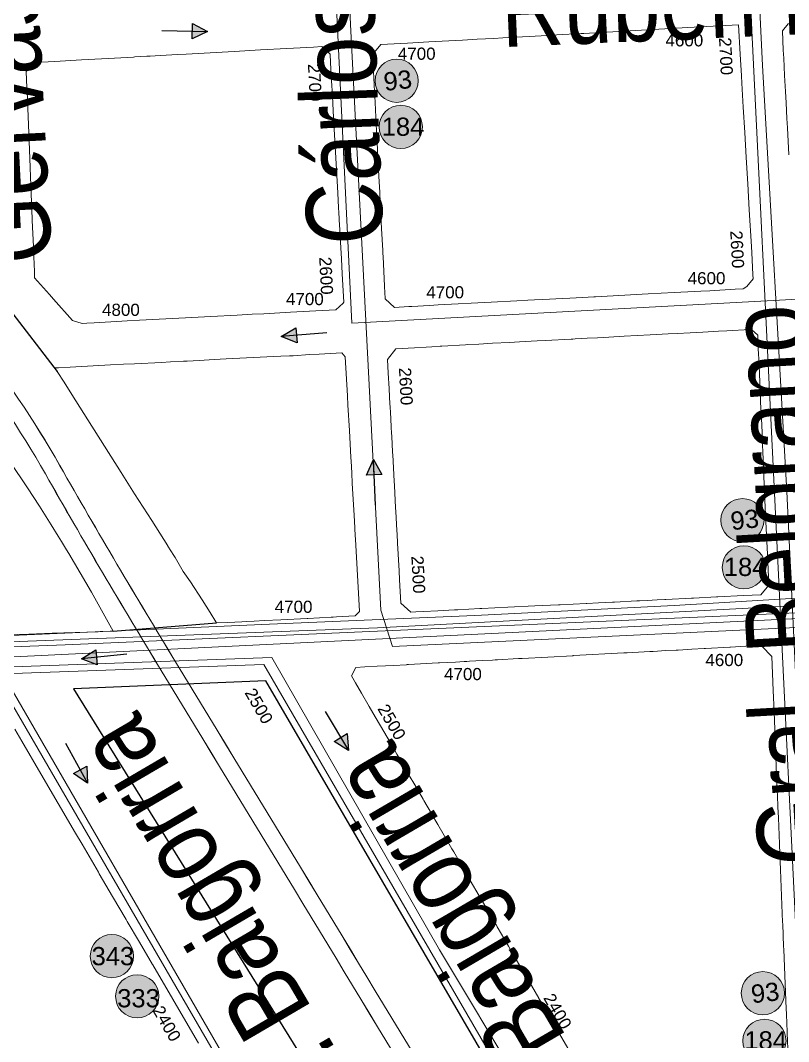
# Model space of a CAD drawing. Header units: millimetres. Extents: x 11558 to 23675, y 49449 to 61482.
# Drawn here: x 15915.2 to 16168, y 56111.9 to 56448 of the extents above; entities that cross this region are included whole.
import ezdxf

# ---------------------------------------------------------------- set-up
doc = ezdxf.new("R2010")
doc.units = ezdxf.units.MM
for name, color, linetype in [('0. plano base - nombres calles', 22, 'Continuous'), ('0. Plano Base - PLANO', 254, 'Continuous'), ('0. Plano base - sentido calles', 253, 'Continuous'), ('0. vias del tren', 252, 'VÍAS'), ('7. puesta en valor CC la lucila', 212, 'Continuous'), ('Linea 343 IDA', 55, 'Continuous'), ('Linea 343 REGRESO', 125, 'Continuous'), ('numeración', 7, 'Continuous')]:
    doc.layers.add(name, color=color, linetype=linetype)
for name, color, linetype, true_color in [('Linea 130 IDA', 7, 'Continuous', 0x26921c), ('Linea 130 REGRESO', 7, 'Continuous', 0x7a5c00), ('Linea 184 IDA', 7, 'Continuous', 0x3d3d3d), ('Linea 184 REGRESO', 7, 'Continuous', 0x18f75b), ('Linea 41 Munro', 7, 'Continuous', 0xa3a300), ('Linea 41 San Cristobal', 7, 'Continuous', 0xe67300), ('Linea 707 - ex333', 7, 'Continuous', 0xad002b), ('Linea 93 IDA', 7, 'Continuous', 0x0f8a48), ('Linea 93 VUELTA', 7, 'Continuous', 0xfecc66)]:
    doc.layers.add(name, color=color, linetype=linetype, true_color=true_color)
doc.layers.get('7. puesta en valor CC la lucila').off()
doc.styles.get("Standard").update_dxf_attribs({"font": 'arial.ttf'})
doc.linetypes.add('VÍAS', pattern='A,0.15,[130,ltypeshp.shx,S=0.25,R=0,X=0,Y=0],0.15', length=0.3)

# ---------------------------------------------------------------- blocks, each defined once
blk = doc.blocks.new('MANZANAS')
at = {"layer": '0. Plano Base - PLANO', "color": 0, "linetype": 'VÍAS', "lineweight": 5, "ltscale": 4}
for points in [[(5633392.19, 6179345.26), (5633766.17, 6178972.83), (5633911.62, 6178827.98, 0.101414), (5634043.46, 6178741.38, 0.02134), (5634208.17, 6178683.79), (5634894.89, 6178561.57), (5635134.9, 6178519.11), (5635207, 6178505.64), (5635242.16, 6178496.03, -0.077062), (5635335.8, 6178454.16, 0.007448), (5635399.31, 6178414.39, -0.001689), (5635687.6, 6178238.47), (5636190.29, 6177920.23), (5636600.65, 6177660.36)], [(5633388.52, 6179341.14), (5633762.29, 6178968.93), (5633907.74, 6178824.08, 0.101414), (5634041.43, 6178736.27, 0.02138), (5634206.89, 6178678.43), (5634893.93, 6178556.15), (5635133.92, 6178513.7), (5635205.77, 6178500.27), (5635240.71, 6178490.73, -0.077062), (5635332.82, 6178449.54, 0.007448), (5635396.46, 6178409.69, -0.001689), (5635684.68, 6178233.8), (5636187.35, 6177915.58), (5636597.71, 6177655.71)]]:
    blk.add_lwpolyline(points, format="xyb", dxfattribs=at)
at = {"layer": '0. Plano Base - PLANO', "color": 0, "linetype": 'Continuous', "lineweight": 5}
for points in [[(5635501.48, 6178655.53), (5635496.98, 6178663.15), (5635495.41, 6178665.84), (5635492.77, 6178670.33), (5635490.88, 6178673.56), (5635488.2, 6178678.09), (5635485.35, 6178682.97), (5635483.96, 6178685.28), (5635480.79, 6178690.74), (5635481.46, 6178693.7), (5635486.95, 6178696.98)], [(5635572.47, 6178361.08), (5635569.14, 6178363.19), (5635567.54, 6178364.21), (5635564.4, 6178366.21), (5635564.05, 6178366.43), (5635559.52, 6178369.22), (5635557.2, 6178370.77), (5635556.51, 6178371.21), (5635556.41, 6178371.27), (5635548.3, 6178376.42), (5635544.76, 6178378.66), (5635540.63, 6178381.28), (5635539.75, 6178381.84), (5635535.86, 6178384.31), (5635533.45, 6178385.84), (5635532.8, 6178386.25), (5635532.33, 6178386.54), (5635525.3, 6178391), (5635524.78, 6178391.33), (5635517.28, 6178396.09), (5635516.45, 6178396.61), (5635509.4, 6178401.09), (5635508.42, 6178401.71), (5635500.63, 6178406.65), (5635497.21, 6178408.82), (5635497.05, 6178408.92), (5635492.85, 6178411.58), (5635492.45, 6178411.84), (5635488.38, 6178414.42), (5635484.3, 6178417.01), (5635483.96, 6178417.23), (5635479.62, 6178419.98), (5635478, 6178421), (5635476.2, 6178422.15), (5635475.15, 6178422.82), (5635474.98, 6178422.92), (5635474.92, 6178422.96), (5635466.56, 6178428.26), (5635465.99, 6178428.63), (5635462.64, 6178430.75), (5635458.36, 6178433.46), (5635455.02, 6178435.58), (5635452.81, 6178436.98), (5635452.81, 6178440.11), (5635455.38, 6178441.62), (5635458.93, 6178443.72), (5635463.65, 6178446.5), (5635467.11, 6178448.55), (5635467.22, 6178448.61), (5635467.44, 6178448.74), (5635467.82, 6178448.97), (5635476.22, 6178453.92), (5635476.57, 6178454.13), (5635481.15, 6178456.83), (5635483.62, 6178458.29), (5635484.34, 6178458.72), (5635485.08, 6178459.15), (5635488.69, 6178461.28), (5635491.61, 6178463.01), (5635492.33, 6178463.43), (5635493.02, 6178463.84), (5635499.03, 6178467.39), (5635499.72, 6178467.8), (5635500, 6178467.96), (5635507.31, 6178472.27), (5635514.4, 6178476.46), (5635514.54, 6178476.54), (5635514.62, 6178476.59), (5635528.88, 6178485), (5635529.41, 6178485.31), (5635529.5, 6178485.37), (5635529.84, 6178485.57), (5635536.31, 6178489.39), (5635536.72, 6178489.63), (5635537.19, 6178489.91), (5635540.82, 6178492.05), (5635543.78, 6178493.8), (5635544.32, 6178494.11), (5635548.19, 6178496.4), (5635551.71, 6178498.48), (5635551.94, 6178498.61), (5635552.03, 6178498.66), (5635558.98, 6178502.77), (5635559.19, 6178502.89), (5635563.54, 6178505.46), (5635567.77, 6178507.9), (5635568.12, 6178507.89), (5635572.66, 6178506.4), (5635578.22, 6178496.68), (5635581.7, 6178490.59), (5635585.99, 6178483.09), (5635589.43, 6178477.08), (5635590.19, 6178475.75), (5635590.34, 6178475.5), (5635590.71, 6178474.85), (5635594.34, 6178468.5), (5635594.62, 6178468.02), (5635595.41, 6178466.65), (5635597.22, 6178463.48), (5635599.03, 6178460.32), (5635603.29, 6178452.88), (5635603.31, 6178452.83), (5635603.48, 6178452.53), (5635607.53, 6178445.46), (5635611.8, 6178438), (5635611.87, 6178437.88), (5635616.12, 6178430.46), (5635616.44, 6178429.9), (5635620.12, 6178423.47), (5635620.53, 6178422.74), (5635624.84, 6178415.21), (5635628.92, 6178408.08), (5635629.08, 6178407.81), (5635631.23, 6178404.06), (5635634.05, 6178399.13), (5635634.28, 6178398.73), (5635638.08, 6178392.07)], [(5635320.53, 6178447.74), (5635329.66, 6178442.77), (5635335.98, 6178439.22), (5635342.25, 6178435.57), (5635345.99, 6178433.34), (5635347.79, 6178432.27), (5635350.5, 6178430.62), (5635351.79, 6178429.83), (5635364.21, 6178422), (5635376.42, 6178413.87), (5635372.75, 6178411.8), (5635372.15, 6178411.46), (5635365.57, 6178407.75), (5635358.97, 6178404.03), (5635352.3, 6178400.27), (5635345.57, 6178396.47)], [(5635362.58, 6178370.33), (5635366.43, 6178367.91), (5635377.02, 6178361.24), (5635396.13, 6178349.21), (5635399.69, 6178346.97), (5635408.76, 6178341.25), (5635409.23, 6178340.95), (5635416.56, 6178336.34), (5635423.99, 6178331.66), (5635424.63, 6178331.26), (5635431.3, 6178327.06), (5635438.55, 6178322.49), (5635438.68, 6178322.41), (5635449.76, 6178315.43), (5635458.23, 6178310.1), (5635463.93, 6178306.51)]]:
    blk.add_lwpolyline(points, dxfattribs=at)
for points in [[(5635413.53, 6178553.54), (5635409.47, 6178551.15), (5635405.43, 6178552.27), (5635405.4, 6178552.32), (5635403.4, 6178555.73), (5635403.31, 6178555.88), (5635399.7, 6178562.04), (5635399.51, 6178562.38), (5635397.68, 6178565.5), (5635397.51, 6178565.79), (5635397.41, 6178565.96), (5635393.75, 6178572.2), (5635389.47, 6178579.52), (5635387.76, 6178582.44), (5635385.03, 6178587.09), (5635380.73, 6178594.44), (5635378.04, 6178599.03), (5635377.59, 6178599.8), (5635376.26, 6178602.07), (5635374.02, 6178605.89), (5635372.71, 6178608.13), (5635370.92, 6178611.17), (5635367.58, 6178616.88), (5635364.71, 6178621.79), (5635365.65, 6178625.83), (5635373.23, 6178630.32), (5635379.2, 6178633.86), (5635383.04, 6178636.13), (5635388.82, 6178639.56), (5635392.99, 6178642.02), (5635397.63, 6178644.78), (5635400.26, 6178646.3), (5635407.68, 6178650.72), (5635411.06, 6178652.73), (5635414.67, 6178654.86), (5635415.54, 6178655.38), (5635422.39, 6178659.44), (5635423.17, 6178659.9), (5635452.69, 6178677.39), (5635456.27, 6178679.51), (5635467.03, 6178685.88), (5635471.99, 6178677.55), (5635475.68, 6178671.46), (5635476.87, 6178669.35), (5635480.93, 6178662.54), (5635485.19, 6178655.39), (5635489.42, 6178648.31), (5635493.89, 6178640.89), (5635498.25, 6178633.48), (5635504.47, 6178623.03), (5635505.52, 6178621.28), (5635509.2, 6178615.09), (5635509.88, 6178613.95), (5635509.2, 6178610.65), (5635508.49, 6178609.47), (5635506.21, 6178608.12), (5635499.04, 6178603.87), (5635496.45, 6178602.34), (5635494.71, 6178601.32), (5635488.9, 6178597.9), (5635481.49, 6178593.54), (5635466.6, 6178584.78), (5635466.12, 6178584.49), (5635462.83, 6178582.56), (5635459.32, 6178580.49), (5635457.18, 6178579.23), (5635451.59, 6178575.94), (5635449.23, 6178574.55), (5635447.31, 6178573.42), (5635444.23, 6178571.61), (5635436.91, 6178567.3), (5635421.86, 6178558.52), (5635419.41, 6178557), (5635414.38, 6178554.04)], [(5635320.71, 6178499.1), (5635317.44, 6178498.52), (5635308.66, 6178501.84), (5635306.79, 6178502.55), (5635299.94, 6178505.14), (5635298.87, 6178507.02), (5635296.49, 6178511.17), (5635294.78, 6178514.17), (5635290.55, 6178521.57), (5635288.61, 6178524.95), (5635286.29, 6178529), (5635285.9, 6178529.69), (5635283.46, 6178533.96), (5635281.84, 6178536.79), (5635277.62, 6178544.17), (5635272.17, 6178553.7), (5635270.49, 6178556.63), (5635268.84, 6178559.5), (5635266.19, 6178564.15), (5635267.27, 6178568.08), (5635272.97, 6178571.46), (5635280.55, 6178575.95), (5635288.09, 6178580.42), (5635288.14, 6178580.45), (5635295.28, 6178584.68), (5635295.65, 6178584.89), (5635299.06, 6178586.92), (5635299.96, 6178587.45), (5635302.81, 6178589.14), (5635307.87, 6178592.13), (5635310.24, 6178593.57), (5635323.86, 6178601.6), (5635331.27, 6178605.99), (5635338.8, 6178610.46), (5635346.37, 6178614.93), (5635348.66, 6178616.29), (5635352.22, 6178615.34), (5635352.27, 6178615.25), (5635356.03, 6178608.91), (5635357.51, 6178606.41), (5635359.31, 6178603.37), (5635364.11, 6178595.27), (5635364.85, 6178594.03), (5635368.71, 6178587.51), (5635375.56, 6178575.97), (5635378.08, 6178571.7), (5635378.84, 6178570.44), (5635381, 6178566.78), (5635381.64, 6178565.7), (5635381.94, 6178565.2), (5635383.81, 6178562.05), (5635384.76, 6178560.44), (5635386.62, 6178557.31), (5635389.16, 6178553.03), (5635393.94, 6178544.95), (5635393.83, 6178544.61), (5635392.77, 6178541.55), (5635388.99, 6178539.32), (5635387.08, 6178538.19), (5635379.82, 6178533.92), (5635372.32, 6178529.5), (5635368.98, 6178527.53), (5635364.72, 6178525.02), (5635357.21, 6178520.62), (5635350, 6178516.42), (5635337.01, 6178508.72), (5635333.51, 6178506.64), (5635325.73, 6178502.06), (5635325.68, 6178502.03), (5635324.11, 6178501.11), (5635322.02, 6178499.87)], [(5635461.94, 6178465.5), (5635460.52, 6178464.67), (5635456.24, 6178465.7), (5635452.34, 6178472.3), (5635450.8, 6178474.9), (5635446.19, 6178482.7), (5635444.63, 6178485.34), (5635444.03, 6178486.34), (5635440.85, 6178491.74), (5635440.25, 6178492.74), (5635436.48, 6178499.12), (5635436.42, 6178499.23), (5635435.83, 6178500.23), (5635431.29, 6178507.89), (5635430.98, 6178508.42), (5635429.39, 6178511.12), (5635427.48, 6178514.34), (5635426.94, 6178515.25), (5635426.85, 6178515.41), (5635426.58, 6178515.86), (5635424.21, 6178519.87), (5635424.11, 6178520.05), (5635423.47, 6178521.12), (5635421.75, 6178524.03), (5635421.33, 6178524.75), (5635420.51, 6178526.13), (5635420.38, 6178526.35), (5635420.19, 6178526.67), (5635417.62, 6178531.03), (5635415.35, 6178534.86), (5635416.16, 6178539.21), (5635421.49, 6178542.39), (5635424.8, 6178544.37), (5635426.39, 6178545.33), (5635428.74, 6178546.73), (5635429.21, 6178547.01), (5635435.86, 6178550.99), (5635436.37, 6178551.29), (5635439.68, 6178553.24), (5635443.54, 6178555.52), (5635448.36, 6178558.36), (5635451.26, 6178560.06), (5635456.2, 6178562.98), (5635458.63, 6178564.41), (5635465.92, 6178568.7), (5635466.4, 6178568.98), (5635467.05, 6178569.37), (5635470.39, 6178571.33), (5635473.39, 6178573.1), (5635476.61, 6178575), (5635480.92, 6178577.54), (5635488.35, 6178581.92), (5635493.44, 6178584.92), (5635495.98, 6178586.42), (5635499.63, 6178588.56), (5635503.28, 6178590.71), (5635507.68, 6178593.31), (5635510.12, 6178594.74), (5635516.66, 6178598.6), (5635517.13, 6178598.87), (5635519.76, 6178598.13), (5635520.06, 6178597.62), (5635523.23, 6178592.11), (5635523.31, 6178591.99), (5635527.52, 6178584.68), (5635532.01, 6178576.9), (5635532.31, 6178576.38), (5635535.81, 6178570.31), (5635536.24, 6178569.56), (5635536.64, 6178568.88), (5635540.17, 6178562.76), (5635540.57, 6178562.06), (5635541.06, 6178561.21), (5635544.48, 6178555.27), (5635544.97, 6178554.42), (5635545.65, 6178553.25), (5635549.34, 6178546.85), (5635551.56, 6178543), (5635555.83, 6178535.59), (5635559.62, 6178529.02), (5635560.93, 6178526.75), (5635560.03, 6178522.75), (5635555.17, 6178519.91), (5635547.81, 6178515.61), (5635547.43, 6178515.4), (5635540.89, 6178511.58), (5635540.32, 6178511.25), (5635533.01, 6178506.98), (5635532.71, 6178506.81), (5635530.62, 6178505.59), (5635527.75, 6178503.91), (5635525.57, 6178502.64), (5635525.12, 6178502.38), (5635524.77, 6178502.17), (5635518.42, 6178498.46), (5635518.31, 6178498.4), (5635517.85, 6178498.13), (5635513.9, 6178495.82), (5635510.53, 6178493.86), (5635510.33, 6178493.74), (5635502.98, 6178489.45), (5635502.49, 6178489.17), (5635495.81, 6178485.27), (5635488.12, 6178480.78), (5635480.65, 6178476.42), (5635480.11, 6178476.11), (5635473.83, 6178472.44), (5635472.93, 6178471.91), (5635468.13, 6178469.11), (5635464.07, 6178466.74)], [(5635408.62, 6178433.85), (5635405.42, 6178431.98), (5635405.34, 6178432.02), (5635405.04, 6178432.2), (5635401.96, 6178434.09), (5635397.7, 6178436.54), (5635391.55, 6178440.05), (5635387.91, 6178441.92), (5635383.4, 6178444.79), (5635382.71, 6178445.19), (5635379.5, 6178447.05), (5635379.45, 6178447.08), (5635370.93, 6178452.04), (5635361.89, 6178457.29), (5635354.76, 6178461.44), (5635336.97, 6178471.78), (5635328.51, 6178476.79), (5635324.39, 6178479.2), (5635320.74, 6178481.28), (5635319.83, 6178481.74), (5635319.45, 6178481.93), (5635320.5, 6178482.55), (5635323.8, 6178484.48), (5635335.26, 6178491.22), (5635338.95, 6178493.38), (5635342.15, 6178495.26), (5635349.81, 6178499.76), (5635352.34, 6178501.24), (5635356.06, 6178503.43), (5635357.09, 6178504.03), (5635360.49, 6178506.03), (5635364.71, 6178508.51), (5635368.19, 6178510.55), (5635379.68, 6178517.3), (5635383.73, 6178519.68), (5635386.2, 6178521.13), (5635387.28, 6178521.62), (5635391.87, 6178524.46), (5635394.54, 6178526.03), (5635400.98, 6178529.81), (5635402.59, 6178529.27), (5635409.14, 6178518.22), (5635410.76, 6178515.48), (5635414.97, 6178508.37), (5635419.49, 6178500.72), (5635420.15, 6178499.61), (5635422.07, 6178496.37), (5635423.89, 6178493.28), (5635428.33, 6178485.8), (5635430.22, 6178482.6), (5635432.62, 6178478.53), (5635433.25, 6178477.47), (5635445.36, 6178457.02), (5635444.8, 6178455.03), (5635439.53, 6178451.94), (5635438.61, 6178451.41), (5635438.04, 6178451.07), (5635431.34, 6178447.15), (5635431.22, 6178447.08), (5635423.66, 6178442.66), (5635419.01, 6178439.93), (5635416.15, 6178438.26), (5635413.99, 6178437), (5635412.62, 6178436.19)]]:
    blk.add_lwpolyline(points, close=True, dxfattribs=at)
at = {"layer": '0. Plano Base - PLANO', "color": 0}
for points in [[(5635290.23, 6178495.35), (5635320.74, 6178481.28)], [(5635376.42, 6178413.87), (5635405.42, 6178431.98)]]:
    blk.add_lwpolyline(points, dxfattribs=at)
blk.add_lwpolyline([(5635656.94, 6178224.26), (5635696.88, 6178247.35, 0.563567), (5635696.98, 6178252.48), (5635428.57, 6178422.55), (5635373.62, 6178391.01), (5635653.9, 6178224.28, 0.271552)], format="xyb", close=True, dxfattribs=at)
blk = doc.blocks.new('93 ida')
at = {"layer": 'Linea 93 IDA', "lineweight": 211, "true_color": 0xededed}
h = blk.add_hatch(color=7, dxfattribs=at)
h.dxf.hatch_style = 1
edge = h.paths.add_edge_path()
edge.add_arc((0, 0), 7.11, 0, 360)
at = {"layer": 'Linea 93 IDA', "lineweight": 9}
blk.add_circle((0, 0), 7.11, dxfattribs=at)
at = {"layer": 'Linea 93 IDA', "lineweight": 15, "insert": (-4.61, 2.59), "char_height": 6, "attachment_point": 1, "rotation": 6.4788}
blk.add_mtext_dynamic_manual_height_columns('93', width=16.4579, gutter_width=12.5, heights=[0], dxfattribs=at)
blk = doc.blocks.new('93 vuelta')
at = {"layer": 'Linea 93 VUELTA', "lineweight": 211, "true_color": 0xededed}
h = blk.add_hatch(color=7, dxfattribs=at)
h.dxf.hatch_style = 1
edge = h.paths.add_edge_path()
edge.add_arc((0, 0), 7.11, 0, 360)
at = {"layer": 'Linea 93 VUELTA', "color": 31, "lineweight": 9, "true_color": 0xfecc66}
blk.add_circle((0, 0), 7.11, dxfattribs=at)
at = {"layer": 'Linea 93 VUELTA', "color": 31, "lineweight": 15, "true_color": 0xfecc66, "insert": (-4.23, 2.64), "char_height": 6, "attachment_point": 1, "rotation": 6.4788}
blk.add_mtext_dynamic_manual_height_columns('93', width=16.4579, gutter_width=12.5, heights=[0], dxfattribs=at)
blk = doc.blocks.new('184 ida')
at = {"layer": 'Linea 184 IDA', "lineweight": 211, "true_color": 0xededed}
h = blk.add_hatch(color=7, dxfattribs=at)
h.dxf.hatch_style = 1
edge = h.paths.add_edge_path()
edge.add_arc((0, 0), 7.11, 0, 360)
at = {"layer": 'Linea 184 IDA', "lineweight": 9}
blk.add_circle((0, 0), 7.11, dxfattribs=at)
at = {"layer": 'Linea 184 IDA', "lineweight": 15, "insert": (-6.6, 3.17), "char_height": 6, "attachment_point": 1}
blk.add_mtext_dynamic_manual_height_columns('184', width=16.4579, gutter_width=12.5, heights=[0], dxfattribs=at)
blk = doc.blocks.new('184 vuelta')
at = {"layer": 'Linea 184 REGRESO', "lineweight": 211, "true_color": 0xededed}
h = blk.add_hatch(color=7, dxfattribs=at)
h.dxf.hatch_style = 1
edge = h.paths.add_edge_path()
edge.add_arc((0, 0), 7.11, 0, 360)
at = {"layer": 'Linea 184 REGRESO', "lineweight": 9}
blk.add_circle((0, 0), 7.11, dxfattribs=at)
at = {"layer": 'Linea 184 REGRESO', "lineweight": 15, "insert": (-6.26, 3.05), "char_height": 6, "attachment_point": 1}
blk.add_mtext_dynamic_manual_height_columns('184', width=16.4579, gutter_width=12.5, heights=[0], dxfattribs=at)
blk = doc.blocks.new('343 vuelta')
at = {"layer": 'Linea 343 REGRESO', "lineweight": 211, "true_color": 0xededed}
h = blk.add_hatch(color=7, dxfattribs=at)
h.dxf.hatch_style = 1
edge = h.paths.add_edge_path()
edge.add_arc((0, 0), 7.11, 0, 360)
at = {"layer": 'Linea 343 REGRESO', "lineweight": 9}
blk.add_circle((0, 0), 7.11, dxfattribs=at)
at = {"layer": 'Linea 343 REGRESO', "lineweight": 211, "insert": (-6.65, 3), "char_height": 6, "attachment_point": 1}
blk.add_mtext_dynamic_manual_height_columns('343', width=15.8095, gutter_width=12.5, heights=[0], dxfattribs=at)
blk = doc.blocks.new('707 ida')
at = {"layer": 'Linea 707 - ex333', "lineweight": 211, "true_color": 0xededed}
h = blk.add_hatch(color=7, dxfattribs=at)
h.dxf.hatch_style = 1
edge = h.paths.add_edge_path()
edge.add_arc((-10.26, 6.45), 7.11, 0, 360)
at = {"layer": 'Linea 707 - ex333', "lineweight": 9}
blk.add_circle((-10.26, 6.45), 7.11, dxfattribs=at)
at = {"layer": 'Linea 707 - ex333', "lineweight": 211, "insert": (-16.82, 8.81), "char_height": 6, "attachment_point": 1}
blk.add_mtext_dynamic_manual_height_columns('333', width=27.2677, gutter_width=12.5, heights=[0], dxfattribs=at)

msp = doc.modelspace()

# ---------------------------------------------------------------- hatches: boundary and pattern name
at = {"layer": '0. Plano base - sentido calles', "linetype": 'Continuous', "lineweight": 25, "ltscale": 2, "true_color": 0x1a1a1a}
h = msp.add_hatch(color=250, dxfattribs=at)
h.dxf.hatch_style = 1
h.paths.add_polyline_path([(15976.76, 56444.4), (15971.8, 56446.98), (15971.76, 56444.48)])
h.paths.add_polyline_path([(15976.76, 56444.4), (15971.76, 56444.48), (15971.72, 56441.98)])
h = msp.add_hatch(color=250, dxfattribs=at)
h.dxf.hatch_style = 1
h.paths.add_polyline_path([(16001.06, 56343.91), (16006.25, 56341.84), (16006.04, 56344.33)])
h.paths.add_polyline_path([(16001.06, 56343.91), (16006.04, 56344.33), (16005.83, 56346.82)])
h = msp.add_hatch(color=250, dxfattribs=at)
h.dxf.hatch_style = 1
h.paths.add_polyline_path([(16031.39, 56303.46), (16029.11, 56298.36), (16031.6, 56298.47)])
h.paths.add_polyline_path([(16031.39, 56303.46), (16031.6, 56298.47), (16034.1, 56298.58)])
h = msp.add_hatch(color=250, dxfattribs=at)
h.dxf.hatch_style = 1
h.paths.add_polyline_path([(15935.29, 56237.85), (15940.52, 56235.88), (15940.27, 56238.36)])
h.paths.add_polyline_path([(15935.29, 56237.85), (15940.27, 56238.36), (15940.01, 56240.85)])
h = msp.add_hatch(color=250, dxfattribs=at)
h.dxf.hatch_style = 1
h.paths.add_polyline_path([(16023.21, 56207.67), (16022.78, 56213.25), (16020.64, 56211.96)])
h.paths.add_polyline_path([(16023.21, 56207.67), (16020.64, 56211.96), (16018.49, 56210.68)])
h = msp.add_hatch(color=250, dxfattribs=at)
h.dxf.hatch_style = 1
h.paths.add_polyline_path([(15937.28, 56196.94), (15937.06, 56202.53), (15934.87, 56201.32)])
h.paths.add_polyline_path([(15937.28, 56196.94), (15934.87, 56201.32), (15932.68, 56200.12)])

# ---------------------------------------------------------------- linework, layer by layer
at = {"layer": '0. Plano base - sentido calles', "color": 250, "linetype": 'Continuous', "lineweight": 25, "ltscale": 2, "true_color": 0x1a1a1a}
for points in [[(15961.76, 56444.65), (15976.76, 56444.4), (15971.72, 56441.98), (15971.8, 56446.98), (15976.76, 56444.4)], [(16016.01, 56345.17), (16001.06, 56343.91), (16005.83, 56346.82), (16006.25, 56341.84), (16001.06, 56343.91)], [(16032.04, 56288.48), (16031.39, 56303.46), (16034.1, 56298.58), (16029.11, 56298.36), (16031.39, 56303.46)], [(15950.21, 56239.39), (15935.29, 56237.85), (15940.01, 56240.85), (15940.52, 56235.88), (15935.29, 56237.85)], [(16015.49, 56220.54), (16023.21, 56207.67), (16018.49, 56210.68), (16022.78, 56213.25), (16023.21, 56207.67)], [(15930.05, 56210.09), (15937.28, 56196.94), (15932.68, 56200.12), (15937.06, 56202.53), (15937.28, 56196.94)]]:
    msp.add_lwpolyline(points, dxfattribs=at)
at = {"layer": '0. vias del tren', "color": 252, "lineweight": 13, "ltscale": 2}
for points in [[(14648.86, 57861.66), (14769.24, 57483.68), (14831.53, 57288.08, 0.101414), (14909.68, 57148.53, 0.02138), (15029.84, 57020.92), (15583.14, 56595.67), (15776.52, 56447.35), (15834.1, 56402.31), (15860.7, 56377.73, -0.077062), (15923.44, 56298.72, 0.007448), (15961.55, 56234.01, -0.001689), (16136.22, 55945.05), (16435.57, 55430.93), (16679.91, 55011.13)], [(14654.1, 57863.33), (14774.48, 57485.35), (14836.77, 57289.75, 0.101414), (14913.84, 57152.12, 0.02134), (15033.44, 57025.08), (15586.49, 56600.03), (15779.89, 56451.7), (15837.66, 56406.5), (15864.43, 56381.77, -0.077062), (15928.22, 56301.44, 0.007448), (15966.25, 56236.87, -0.001689), (16140.96, 55947.85), (16440.33, 55433.7), (16684.66, 55013.9)]]:
    msp.add_lwpolyline(points, format="xyb", dxfattribs=at)
at = {"layer": 'Linea 130 IDA', "lineweight": 15}
msp.add_lwpolyline([(14101.84, 57694.45), (14172.88, 57438.33), (14215.88, 57286.45), (14299.36, 56981.16), (14332.43, 56865.35), (14392.95, 56657.69), (14408.52, 56602.73), (14438.2, 56497.4), (14424.87, 56302.33), (14760.27, 56278.65), (14909.39, 56268.92), (15072.38, 56257.85), (15174.63, 56250.73), (15289.92, 56242.57), (15331.75, 56230.08), (15381.49, 56215.58), (15524.26, 56220.83), (15624.41, 56224.95), (15751.39, 56229.84), (15772.5, 56230.17), (15997.99, 56238.27), (16053.09, 56142.08), (16105.97, 56053.89)], dxfattribs=at)
at = {"layer": 'Linea 130 REGRESO', "lineweight": 15}
msp.add_lwpolyline([(16752.49, 56289.04), (16481.81, 56274.73), (16322.3, 56266.32), (16220.24, 56260.82), (16130.4, 56255.37), (16064.78, 56252.16), (15997.18, 56249.26), (15832.46, 56241.99), (15731.67, 56238.1), (15551.79, 56231.04), (15491.04, 56228.95), (15385.45, 56224.94), (15337.53, 56238.88), (15298.28, 56250.96), (15156.79, 56260.34), (15080.61, 56265.7), (14981.57, 56272.3), (14901.7, 56277.59), (14788.1, 56285.07), (14495.76, 56304.94)], dxfattribs=at)
at = {"layer": 'Linea 184 IDA', "lineweight": 15}
msp.add_lwpolyline([(14705.17, 57874.49), (15018.24, 57975.6), (15058.85, 57852.6), (15161.98, 57443.24), (15219.59, 57214.96), (15366.93, 57263.32), (15686.48, 57305.76), (15706.37, 57299.87), (16046.77, 57374.89), (16080.99, 57276.67), (16105.2, 57080), (16119.18, 56974.07), (16116.39, 56967.87), (16136.18, 56812.73), (16141.27, 56806.43), (16149.62, 56634.99), (16159.45, 56433.19), (16167.43, 56292.97), (16173.21, 56171.85), (16183.34, 55950.21), (16313.49, 55955.43), (16755.4, 55974.11)], dxfattribs=at)
at = {"layer": 'Linea 184 REGRESO', "lineweight": 15}
msp.add_lwpolyline([(16761.14, 56278.85), (16282.56, 56253.46), (16282.56, 56253.46), (16037.66, 56241.91), (16033.8, 56253.87), (16033.8, 56253.87), (16023.96, 56444.45), (16018.97, 56549.68), (16012.24, 56667.58), (16005.11, 56831.54), (16025.67, 56848.78), (16021.61, 56867.93), (15982.29, 57040.31), (15978.15, 57121.85)], dxfattribs=at)
at = {"layer": 'Linea 343 IDA', "lineweight": 15}
msp.add_lwpolyline([(16737.86, 56281.33), (16170.58, 56253.04), (15929.95, 56242.47), (15488.78, 56225.83), (15385.11, 56222.27), (15297.78, 56247.53), (14931.29, 56271.91), (14766.06, 56283.06), (14584.22, 56295.2), (14431.39, 56305.13), (14388.53, 56311.75), (14307.9, 56316.86), (14207.95, 56680.09), (13936.73, 56596.24)], dxfattribs=at)
at = {"layer": 'Linea 343 REGRESO', "lineweight": 15}
msp.add_lwpolyline([(14068.31, 56244.62), (14312.24, 56307.87), (14426.54, 56299.69), (14692.99, 56279.99), (15018.58, 56258.33), (15289.75, 56239.59), (15381.01, 56212.61), (15767.08, 56226.21), (15907.43, 56231.38), (16078.38, 55936.88), (16296.29, 55944.26), (16287.92, 56103.84), (16771.98, 56121.61)], dxfattribs=at)
at = {"layer": 'Linea 41 Munro', "lineweight": 15}
msp.add_lwpolyline([(14524.44, 57683.28), (14442.32, 57657.37), (14522.09, 57371.6), (14224.16, 57288.35), (14292.71, 57047.46), (14359.83, 56804.82), (14419.25, 56590.15), (14446.79, 56492.79), (14433.63, 56306.35), (14762.51, 56284.84), (15297.8, 56248.83), (15385.24, 56223.33), (16032.78, 56248.1), (16758.65, 56286.58)], dxfattribs=at)
at = {"layer": 'Linea 41 San Cristobal', "lineweight": 15}
msp.add_lwpolyline([(16676.89, 55966.27), (16516, 55959.55), (16408.43, 55954.98), (16294.49, 55950.4), (16163.97, 55945.79), (15995.32, 56236.01), (15380.96, 56213.9), (15289.72, 56241.17), (14693.23, 56282.54), (14422.52, 56301.5), (14436.52, 56497.27), (14391.33, 56657.14), (14330.32, 56864.83), (14297.16, 56980.55), (14213.56, 57286.05), (14170.72, 57437.63), (14564.68, 57565.26), (14649.96, 57299.71)], dxfattribs=at)
at = {"layer": 'Linea 707 - ex333', "lineweight": 15}
msp.add_lwpolyline([(16737.02, 56278.82), (15906.22, 56238.18), (16063.64, 55966.07)], dxfattribs=at)
at = {"layer": 'Linea 93 IDA', "lineweight": 15}
msp.add_lwpolyline([(16740.11, 56386.86), (16024.3, 56348.4), (16000.67, 56833.69), (16020.84, 56849.16), (15998.66, 56953.06), (16123.14, 56980.26), (16215.4, 56981.28), (16214.93, 57023.6)], dxfattribs=at)
at = {"layer": 'Linea 93 VUELTA', "color": 31, "lineweight": 15, "true_color": 0xfecc66}
msp.add_lwpolyline([(16267.75, 56989.33), (16130.57, 56989.01), (16110.27, 56983.17), (16133.41, 56812.3), (16138.24, 56805.46), (16180.51, 55942.88), (16293.67, 55946.62), (16479.43, 55955.26), (16700.27, 55964.16)], dxfattribs=at)

# ---------------------------------------------------------------- block references
at = {"layer": '0. Plano Base - PLANO', "color": 28, "lineweight": 5, "true_color": 0x0d0d0d, "rotation": 332.5463477508169}
msp.add_blockref('MANZANAS', (-7833237.48, -2828296.13), dxfattribs=at)
at = {"layer": '7. puesta en valor CC la lucila', "color": 250, "lineweight": 30, "rotation": 332.5463477508169}
msp.add_blockref('MANZANAS', (-7833237.48, -2828296.13), dxfattribs=at)
at = {"layer": 'Linea 184 IDA', "lineweight": 15}
for p in [(16153.3, 56267.96), (16160.06, 56112.11)]:
    msp.add_blockref('184 ida', p, dxfattribs=at)
at = {"layer": 'Linea 184 REGRESO', "lineweight": 15}
msp.add_blockref('184 vuelta', (16040.4, 56412.97), dxfattribs=at)
at = {"layer": 'Linea 343 IDA', "lineweight": 15}
msp.add_blockref('343 vuelta', (15945.31, 56140), dxfattribs=at)
at = {"layer": 'Linea 707 - ex333', "lineweight": 15}
msp.add_blockref('707 ida', (15963.91, 56120.34), dxfattribs=at)
at = {"layer": 'Linea 93 IDA', "lineweight": 15}
msp.add_blockref('93 ida', (16039.03, 56428.14), dxfattribs=at)
at = {"layer": 'Linea 93 VUELTA', "lineweight": 15}
for p in [(16152.81, 56283.49), (16159.55, 56127.79)]:
    msp.add_blockref('93 vuelta', p, dxfattribs=at)

# ---------------------------------------------------------------- texts
at = {"layer": '0. plano base - nombres calles', "color": 250, "lineweight": 15, "true_color": 0x1a1a1a, "char_height": 25, "attachment_point": 1}
for s, insert, rotation in [('{\\fArial Narrow|b0|i0|c0|p34;Gervasio Méndez}', (15900.64, 56367.11), 92.9567), ('{\\fArial Narrow|b0|i0|c0|p34;Cárlos Tejedor}', (16009.63, 56373.7), 92.1477), ('{\\fArial Narrow|b0|i0|c0|p34;Rubén Darío}', (16072.65, 56464.16), 2.4727), ('{\\fArial Narrow|b0|i0|c0|p34;Gral. Belgrano}', (16158.22, 56169.21), 93.1955), ('{\\fArial Narrow|b0|i0|c0|p34;Sgto. Baigorria}', (16027.72, 56045.13), 120.3292), ('{\\fArial Narrow|b0|i0|c0|p34;Sgto. Baigorria}', (16111.53, 56035.65), 120.3292)]:
    msp.add_mtext_dynamic_manual_height_columns(s, width=329.255, gutter_width=12.5, heights=[0], dxfattribs=dict(at, insert=insert, rotation=rotation))
at = {"layer": 'numeración', "color": 251, "true_color": 0x606162, "char_height": 4, "attachment_point": 1}
for s, insert in [('4600', (16127.49, 56443.46)), ('4700', (16039.42, 56439.05)), ('4600', (16134.79, 56365.15)), ('4700', (16002.61, 56358.29)), ('4700', (16048.78, 56360.52)), ('4800', (15942.08, 56354.75)), ('4700', (15998.9, 56257)), ('4600', (16140.64, 56239.48)), ('4700', (16054.63, 56234.85))]:
    msp.add_mtext_dynamic_manual_height_columns(s, width=16.0314, gutter_width=12.5, heights=[0], dxfattribs=dict(at, insert=insert))
for s, insert, rotation in [('2700', (16149.08, 56442.51), 272.9402), ('2700', (16013.81, 56433.86), 272.9402), ('2600', (16152.79, 56378.92), 272.9402), ('2600', (16017.53, 56370.27), 272.9402), ('2600', (16043.76, 56333.85), 272.9402), ('2500', (16047.85, 56271.89), 272.9402), ('2500', (15992.33, 56228.73), 300.1722), ('2500', (16036.04, 56223.47), 300.1722), ('2400', (16090.63, 56128.24), 300.1722), ('2400', (15962.03, 56124.18), 300.1722)]:
    msp.add_mtext_dynamic_manual_height_columns(s, width=16.0314, gutter_width=12.5, heights=[0], dxfattribs=dict(at, insert=insert, rotation=rotation))

doc.saveas('drawing.dxf')
